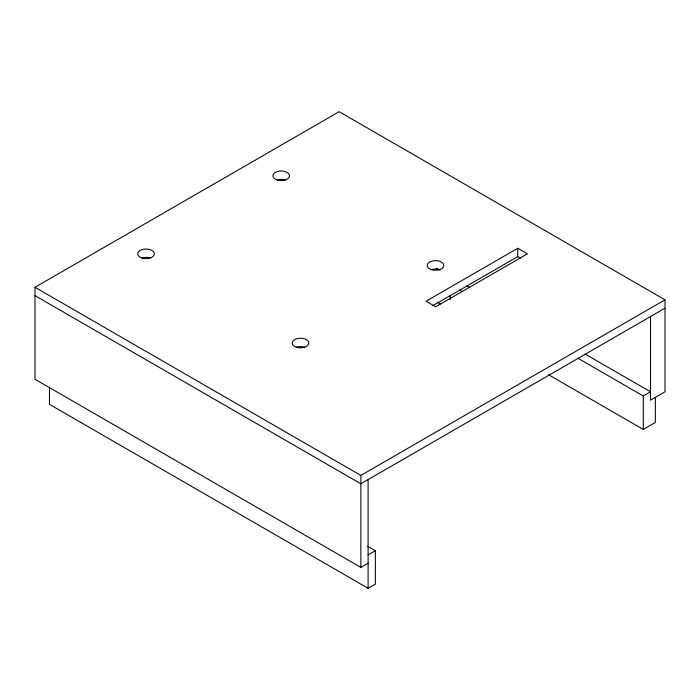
<?xml version="1.0" encoding="UTF-8"?>
<svg xmlns="http://www.w3.org/2000/svg" width="700" height="700" viewBox="0 0 700 700"><rect width="100%" height="100%" fill="white"/><g stroke="black" fill="none" stroke-linecap="round" stroke-linejoin="round"><path stroke-width="1.05" d="M368.104 563.22L360.859 567.403L35 379.269L35 287.289L339.141 111.694L665 299.828L665 391.808L650.519 400.172L650.519 316.549M517.755 248.264L426.037 301.227L435.689 306.801L527.415 253.838L517.755 248.264L517.755 256.629L432.652 305.76M35 287.289L360.859 475.423L665 299.828M665 308.192L360.859 483.787L35 295.645M368.104 554.855L375.349 550.681L375.349 584.124L368.104 588.306L49.481 404.355L49.481 387.993M577.964 358.277L643.274 395.99L650.519 391.808L585.2 354.095M548.616 374.789L643.274 429.433L655.349 422.467L655.349 397.381M517.755 256.629L520.389 258.151M436.511 268.257L439.346 269.894M466.883 285.784L469.718 287.429M459.637 289.966L462.481 291.602M437.456 302.251L440.3 303.887M367.771 546.306L375.349 550.681M643.274 395.99L643.274 429.433M450.17 295.295L450.17 299.609M368.104 479.605L368.104 588.306M360.859 475.423L360.859 567.403M277.043 179.996A8.33 4.812 0 0 1 285.373 179.996M141.873 258.002A8.33 4.812 0 0 0 154.367 253.838A8.33 4.812 0 0 0 141.873 249.672A8.33 4.812 0 0 0 141.873 258.002A8.33 4.812 0 0 1 150.202 258.037M296.354 347.226A8.33 4.812 0 0 1 304.684 347.226M432.215 269.395A8.33 4.812 0 0 1 440.204 269.832M277.043 179.961A8.33 4.812 0 0 0 289.537 175.796A8.33 4.812 0 0 0 277.043 171.64A8.33 4.812 0 0 0 277.043 179.961M431.209 269.561A8.33 4.812 0 0 0 443.844 265.545A8.33 4.812 0 0 0 431.506 261.231A8.33 4.812 0 0 0 431.209 269.561M296.354 347.2A8.33 4.812 0 0 0 308.849 343.035A8.33 4.812 0 0 0 296.354 338.87A8.33 4.812 0 0 0 296.354 347.2"/></g></svg>
